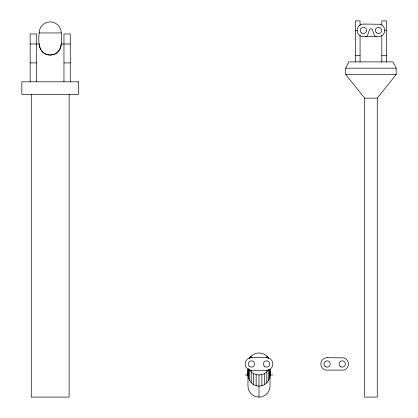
<?xml version="1.0" encoding="UTF-8"?>
<svg xmlns="http://www.w3.org/2000/svg" width="418" height="418" viewBox="0 0 418 418"><rect width="100%" height="100%" fill="white"/><g stroke="black" fill="none" stroke-linecap="round" stroke-linejoin="round"><path stroke-width="0.63" d="M248.261 368.739C246.118 376.284 250.183 386.185 259.003 386.065C267.504 386.195 271.836 376.785 269.777 369.366M248.12 373.885L247.968 375.03L245.246 375.03M345.723 68.191L348.878 61.885L393.019 61.885L396.17 68.191L396.17 74.498L377.255 98.146L377.255 397.1L364.642 397.1L364.642 98.146L345.723 74.498L345.723 68.191L396.17 68.191M249.896 357.892L251.202 356.193M249.896 370.097C253.773 376.54 264.239 376.54 268.11 370.097M251.437 357.688L249.807 357.902A6.307 6.307 0 0 0 249.807 370.087L251.437 370.301M266.569 370.301L268.204 370.087A6.307 6.307 0 0 0 268.204 357.902L266.569 357.688M355.342 30.357L357.113 30.357M384.779 30.357L386.556 30.357M39.172 32.949L61.242 32.949C62.24 41.716 62.026 54.742 50.207 55.019C38.383 54.742 38.174 41.716 39.172 32.949A11.035 11.035 0 0 1 50.207 21.914A11.035 11.035 0 0 1 61.242 32.949M30.143 43.984L39.172 43.984A11.035 11.035 0 0 0 50.207 55.019A11.035 11.035 0 0 0 61.242 43.984L70.271 43.984M355.342 55.584L360.07 55.584M381.822 55.704L386.556 55.704M30.143 62.899L36.444 62.899M63.964 62.899L70.271 62.899M345.723 74.498L396.17 74.498M364.642 98.146L377.255 98.146M250.053 357.688L267.954 357.688M250.053 370.301L267.954 370.301M272.766 375.03L270.038 375.03L269.814 373.316M266.809 356.193L268.56 358.477A11.035 11.035 0 0 0 249.447 358.477M386.556 61.885L386.556 20.9L381.822 20.9L381.822 24.975M381.822 35.556L381.822 61.885M360.07 25.629L360.07 20.9L355.342 20.9L355.342 61.885M360.07 35.53L360.07 61.885M270.038 369.188L270.038 386.065A11.035 11.035 0 0 1 259.003 397.1A11.035 11.035 0 0 1 247.968 386.065L247.968 369.188M269.662 369.449L269.662 377.888M268.56 369.512L268.56 380.547M266.809 371.801L266.809 382.831M264.521 373.551L264.521 384.586M261.861 374.653L261.861 385.689M259.003 375.03L259.003 397.1M256.15 374.653L256.15 385.689M253.486 373.551L253.486 384.586M251.202 371.801L251.202 382.831M249.447 369.512L249.447 380.547M248.344 368.796L248.344 377.888M70.271 81.818L70.271 33.952L63.964 33.952L63.964 81.818M69.122 94.426L69.122 397.1L31.287 397.1L31.287 94.426M36.444 81.818L36.444 33.952L30.143 33.952L30.143 81.818M365.275 36.664A2.633 2.633 0 0 0 367.767 34.872L369.423 29.95A1.578 1.578 0 0 1 372.469 29.95L374.126 34.872A2.633 2.633 0 0 0 376.623 36.664M363.383 24.051L361.748 24.27A6.307 6.307 0 0 0 361.748 36.45L380.145 36.45A6.307 6.307 0 0 0 380.145 24.27L363.383 24.051M327.106 357.688L325.476 357.902A6.307 6.307 0 0 0 325.476 370.087L343.873 370.087A6.307 6.307 0 0 0 343.873 357.902L327.106 357.688M78.579 81.818L21.83 81.818L21.835 94.426L78.579 94.426L78.579 81.818M361.805 33.09A3.151 3.151 0 0 0 366.534 30.357A3.151 3.151 0 0 0 361.805 27.63A3.151 3.151 0 0 0 361.805 33.09M376.613 32.87A3.151 3.151 0 0 0 381.644 30.749A3.151 3.151 0 0 0 377.287 27.452A3.151 3.151 0 0 0 376.613 32.87M325.528 366.727A3.151 3.151 0 0 0 330.257 363.994A3.151 3.151 0 0 0 325.528 361.267A3.151 3.151 0 0 0 325.528 366.727M340.336 366.508A3.151 3.151 0 0 0 345.367 364.386A3.151 3.151 0 0 0 341.015 361.089A3.151 3.151 0 0 0 340.336 366.508M249.859 366.727A3.151 3.151 0 0 0 254.588 363.994A3.151 3.151 0 0 0 249.859 361.267A3.151 3.151 0 0 0 249.859 366.727M264.667 366.508A3.151 3.151 0 0 0 269.699 364.386A3.151 3.151 0 0 0 265.346 361.089A3.151 3.151 0 0 0 264.667 366.508"/></g></svg>
